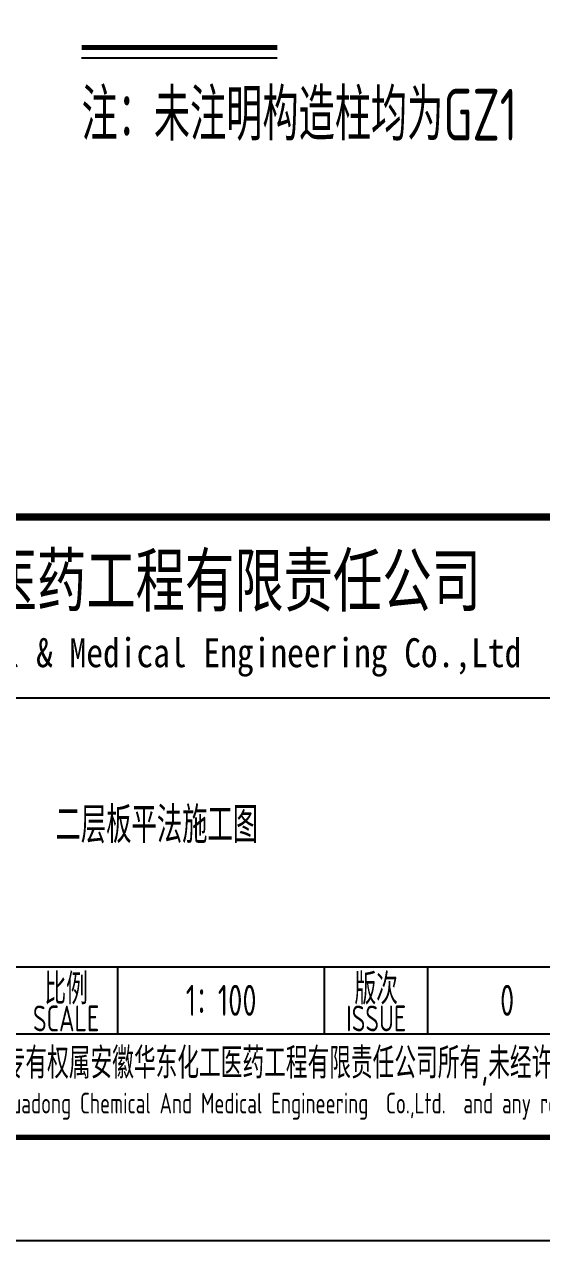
# Model space of a CAD drawing. Extents: x 9731685 to 18866768, y -962146 to 194094.
# Drawn here: x 9823052 to 9828058, y -256706 to -244939 of the extents above; entities that cross this region are included whole.
import ezdxf
from ezdxf.enums import TextEntityAlignment as Align

# ---------------------------------------------------------------- set-up
doc = ezdxf.new("R2010")
doc.units = 0
doc.header["$LTSCALE"] = 1000
doc.layers.get('0').update_dxf_attribs({"linetype": 'CONTINUOUS'})
for name, color, linetype in [('BORDER', 7, 'CONTINUOUS'), ('NUM', 7, 'CONTINUOUS'), ('TEXT', 7, 'CONTINUOUS')]:
    doc.layers.add(name, color=color, linetype=linetype)
doc.styles.add('AHD_TQ_S', font='')
doc.styles.add('TSSD_Rein', font='Tssdeng.shx', dxfattribs={"width": 0.7, "bigfont": 'hztxt.shx'})
doc.styles.get('AHD_TQ_S').set_extended_font_data('SimSun')

msp = doc.modelspace()

# ---------------------------------------------------------------- linework, layer by layer
for p, q in [((9817456.8, -251456.3), (9828456.8, -251456.3)), ((9822956.8, -254056.3), (9835456.8, -254056.3)), ((9823956.8, -254706.3), (9823956.8, -254056.3)), ((9825956.8, -254706.3), (9825956.8, -254056.3)), ((9826956.8, -254706.3), (9826956.8, -254056.3)), ((9817456.8, -254706.3), (9835456.8, -254706.3)), ((9817456.8, -255705.6), (9835456.8, -255705.6))]:
    msp.add_line(p, q)
msp.add_lwpolyline([(9835456.8, -249706.3, 70, 70, 0), (9817456.8, -249706.3, 70, 70, 0), (9817456.8, -255706.3, 0, 0, 0)], format="xyseb")
msp.add_lwpolyline([(9835456.8, -249706.3, 70, 70, 0), (9817456.8, -249706.3, 70, 70, 0), (9817456.8, -255706.3, 0, 0, 0)], format="xyseb")
at = {"const_width": 70}
msp.add_lwpolyline([(9835456.8, -249706.3), (9817456.8, -249706.3)], dxfattribs=at)
at = {"layer": 'BORDER'}
msp.add_lwpolyline([(9777056.8, -256706.3), (9777056.8, -214706.3), (9836456.8, -214706.3), (9836456.8, -256706.3)], close=True, dxfattribs=at)
at = {"layer": 'BORDER', "const_width": 50}
msp.add_lwpolyline([(9779556.8, -255706.3), (9779556.8, -215706.3), (9835456.8, -215706.3), (9835456.8, -255706.3)], close=True, dxfattribs=at)
at = {"layer": 'NUM', "const_width": 50, "elevation": 0}
msp.add_lwpolyline([(9823606, -245163.2), (9825500.3, -245163.2)], dxfattribs=at)
at = {"layer": 'NUM', "elevation": 0}
msp.add_lwpolyline([(9823606, -245263.2), (9825500.3, -245263.2)], dxfattribs=at)

# ---------------------------------------------------------------- texts
for s, height, style, width, p in [('安徽华东化工医药工程有限责任公司', 500, 'AHD_TQ_S', 0.7, (9823651.7, -250306.3)), ('Anhui Huadong Chemical & Medical Engineering Co.,Ltd', 280, 'AHD_TQ_S', 0.85, (9823651.7, -251056.3)), ('比例', 300, 'TSSD_Rein', 0.7, (9823456.8, -254256.3)), ('版次', 300, 'TSSD_Rein', 0.7, (9826456.8, -254256.3)), ('SCALE', 250, 'TSSD_Rein', 0.7, (9823456.8, -254556.3)), ('ISSUE', 250, 'TSSD_Rein', 0.7, (9826456.8, -254556.3)), ('本文件专有权属安徽华东化工医药工程有限责任公司所有,未经许可不得复制或转让给第三方', 300, 'TSSD_Rein', 0.7, (9826456.8, -255006.3)), ('The proprietary right of this document belongs to Anhui Huadong Chemical And Medical Engineering  Co.,Ltd.  and any replication or transfer to the 3rd. side is forbidden without its permission. ', 200, 'TSSD_Rein', 0.7, (9826203.2, -255405.6))]:
    msp.add_text(s, height=height, dxfattribs=dict(style=style, width=width)).set_placement(p, align=Align.MIDDLE)
at = {"lineweight": -3, "style": 'TSSD_Rein', "width": 0.7}
for tag, text, p in [('1：100', '1:100', (9824956.8, -254381.3)), ('0', '0', (9827723.7, -254381.3))]:
    msp.add_attdef(tag, text=text, height=300, dxfattribs=at).set_placement(p, align=Align.MIDDLE)
at = {"style": 'TSSD_Rein', "width": 0.7}
msp.add_attdef('0', text='0', height=300, dxfattribs=at).set_placement((9827723.7, -254381.3), align=Align.MIDDLE)
at = {"layer": 'BORDER', "lineweight": -3, "insert": (9823354.2, -252509.9), "char_height": 350, "width": 4985.785, "attachment_point": 1, "style": 'TSSD_Rein'}
msp.add_mtext('二层板平法施工图', dxfattribs=at)
at = {"layer": 'TEXT', "style": 'TSSD_Rein', "width": 0.7}
msp.add_text('注：未注明构造柱均为GZ1', height=500, dxfattribs=at).set_placement((9823606, -246063.2, 0))

doc.saveas('drawing.dxf')
